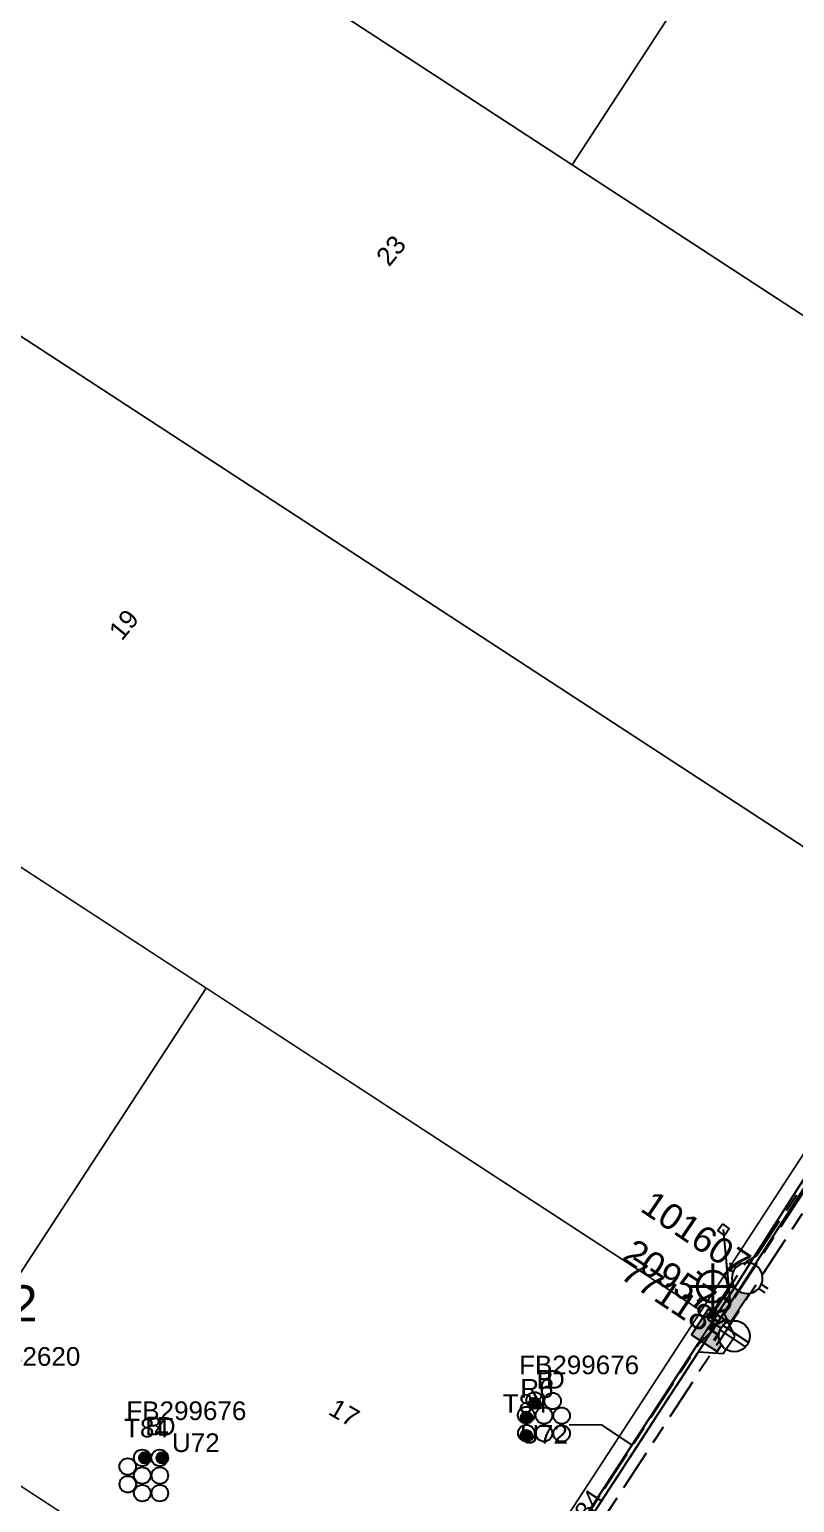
# Model space of a CAD drawing. Header units: metres. Extents: x 0 to 294317, y 0 to 6233398.
# Drawn here: x 293446.3 to 293520.2, y 6231379.5 to 6231521.9 of the extents above; entities that cross this region are included whole.
import ezdxf
from ezdxf.enums import TextEntityAlignment as Align

# ---------------------------------------------------------------- set-up
doc = ezdxf.new("R2010")
doc.units = ezdxf.units.M
doc.linetypes.add('Cable Exist UG', pattern=[8.2, 4, -1.2, 1.8, -1.2])
doc.linetypes.add('HIDDEN', pattern=[0.375, 0.25, -0.125])
doc.layers.get('0').update_dxf_attribs({"color": 6})
for name, color, linetype in [('_User Miscellaneous2', 7, 'Continuous'), ('Duct_SP_EXT', 7, 'Continuous'), ('Equip_LV_EXT', 7, 'Continuous'), ('Equip_SP_SL_EXT', 7, 'Continuous'), ('Mains_HV_EXT', 7, 'Continuous'), ('Mains_LV_EXT', 7, 'Continuous'), ('Mains_SL_EXT', 7, 'Continuous'), ('Services_SP_EXT', 7, 'Continuous'), ('Sub_SP_EXT', 7, 'Continuous'), ('SupportsUG_SP_LV_EXT', 7, 'Continuous'), ('SupportsUG_SP_LV_SL_EXT', 7, 'Continuous'), ('Trench_SP_EXT', 7, 'Continuous')]:
    doc.layers.add(name, color=color, linetype=linetype)
for name, color, linetype, lineweight in [('Cadastre Land Parcels_SP_EXT', 9, 'Continuous', 5), ('Cadastre Other Property_SP_EXT', 9, 'HIDDEN', 5), ('Cadastre Roads_SP_EXT', 9, 'Continuous', 5)]:
    doc.layers.add(name, color=color, linetype=linetype, lineweight=lineweight)
doc.styles.add('COLUMN_LABEL', font='arial.ttf')
doc.styles.add('iecARIAL', font='arial.ttf', dxfattribs={"height": 2})
doc.styles.add('POLE_LABEL', font='arial.ttf')
doc.styles.get("Standard").update_dxf_attribs({"font": 'arial.ttf'})

# ---------------------------------------------------------------- blocks, each defined once
blk = doc.blocks.new('SUB_PADMOUNT_EXT')
for points in [[(0, 0), (-3.84, 1.92), (-3.84, -1.92)], [(0, 0), (3.84, 1.92), (3.84, -1.92)]]:
    blk.add_hatch(color=256).paths.add_polyline_path(points)
for p, q in [((3.84, 1.92), (-3.84, -1.92)), ((-3.84, 1.92), (3.84, -1.92))]:
    blk.add_line(p, q)
blk.add_lwpolyline([(-3.84, -1.92), (3.84, -1.92), (3.84, 1.92), (-3.84, 1.92)], close=True)
for tag, height, flags, p in [('ASSET_NUM', 3.5, 8, (2, 2)), ('STREET_CODE', 0.2, 9, (1.5, 0)), ('CONSTRUCTED_VOLTAGE', 0.2, 9, (1.5, -0.2)), ('OPERATING_VOLTAGE', 0.2, 9, (1.5, -0.6)), ('ORIENTATION', 0.2, 9, (1.5, -0.8)), ('OWNED_BY', 0.2, 9, (1.5, -1)), ('OPERATED_BY', 0.2, 9, (1.5, -1.2)), ('NO_PHASES', 0.2, 9, (1.5, -0.4)), ('MAINTAINED_BY', 0.2, 9, (1.5, -1.4)), ('SECONDARY_VOLTAGE', 0.2, 9, (1.5, -1.6)), ('STATE', 0.2, 9, (1.5, -1.8)), ('SUBSTATION_TYPE', 0.2, 9, (1.5, -2.2)), ('PARENT', 0.2, 9, (1.5, -2)), ('USAGE', 0.2, 9, (1.5, -2.4)), ('LEGEND', 0.2, 9, (1.5, -2.6)), ('LOCATION', 0.2, 9, (1.5, -2.8)), ('STREETNAME', 0.2, 9, (1.5, -3)), ('SUBURB', 0.2, 9, (1.5, -3.2)), ('Z', 0.2, 1, (1.5, -3.6)), ('NOTES', 0.2, 9, (1.5, -3.4))]:
    blk.add_attdef(tag, text='', height=height, dxfattribs=dict(flags=flags)).set_placement(p, align=Align.MIDDLE_LEFT)
blk = doc.blocks.new('COLUMN_EXT')
blk.add_hatch(color=256).paths.add_polyline_path([(-1.49, 1.48), (-1.49, -1.49), (1.48, -1.49), (1.48, 1.48)])
blk.add_lwpolyline([(-1.49, -1.49), (1.48, -1.49), (1.48, 1.48), (-1.49, 1.48)], close=True)
for tag, height, style, flags, p in [('ASSET_NUM', 2.5, 'COLUMN_LABEL', 8, (2, 2)), ('STRUCTURE_PLANT_NUMBER', 0.2, 'POLE_LABEL', 9, (1.81, 0.03)), ('STREET_CODE', 0.2, 'COLUMN_LABEL', 9, (1.81, -0.2))]:
    blk.add_attdef(tag, text='', height=height, dxfattribs=dict(style=style, flags=flags)).set_placement(p, align=Align.MIDDLE_LEFT)
at = {"flags": 9}
for tag, p in [('COLUMN_TYPE', (1.81, -0.4)), ('OWNED_BY', (1.81, -0.6)), ('STATE', (1.81, -0.8)), ('USAGE', (1.81, -1)), ('LEGEND', (1.81, -1.2)), ('LOCATION', (1.81, -1.4)), ('STREETNAME', (1.81, -1.6)), ('SUBURB', (1.81, -1.8)), ('NOTES', (1.81, -2))]:
    blk.add_attdef(tag, text='', height=0.2, dxfattribs=at).set_placement(p, align=Align.MIDDLE_LEFT)
at = {"flags": 1}
blk.add_attdef('Z', (1.81, -2.35), '', height=0.2, dxfattribs=at)
blk = doc.blocks.new('PILLAR_EXT')
blk.add_hatch(color=256).paths.add_polyline_path([(-2.475, 0.99), (-2.475, -0.99), (2.475, -0.99), (2.475, 0.99)])
blk.add_lwpolyline([(-2.475, -0.99), (2.475, -0.99), (2.475, 0.99), (-2.475, 0.99)], close=True)
at = {"style": 'iecARIAL', "flags": 8}
blk.add_attdef('ASSET_NUM', (1.5, 3.5), '', height=2.5, dxfattribs=at)
for tag, p, flags in [('OWNED_BY', (0, -0.2), 9), ('STATE', (0, -0.4), 9), ('SUPPORT_TYPE', (0, -0.6), 9), ('USAGE', (0, -0.8), 9), ('LEGEND', (0, -1), 9), ('LOCATION', (0, -1.2), 9), ('NOTES', (0, -1.4), 9), ('PARENT', (0, -1.6), 9), ('STREETNAME', (0, -1.8), 9), ('SUBURB', (0, -2), 1)]:
    blk.add_attdef(tag, p, '', height=0.2, dxfattribs=dict(flags=flags))
blk = doc.blocks.new('DUCT_EXT')
blk.add_circle((0, 0.8), 0.8)
at = {"flags": 1}
blk.add_attdef('Z', (0, 0), '', height=0.2, dxfattribs=at)
at = {"flags": 9}
for tag, p in [('DUCT_CODE', (0, 0)), ('XSECT_TYPE', (0, -0.2)), ('STATE', (0, -0.6)), ('FB_REFERENCE', (0, -0.4)), ('NOTES', (0, -0.8))]:
    blk.add_attdef(tag, text='', height=0.2, dxfattribs=at).set_placement(p, align=Align.MIDDLE_LEFT)
blk = doc.blocks.new('SL_LANTERN_EXT')
at = {"lineweight": 40}
for p, q in [((0, 1.97), (0, 6.47)), ((-1.46, 5.68), (-1.06, 5.28)), ((1.46, 5.68), (1.06, 5.28)), ((-2.25, 4.22), (2.25, 4.22)), ((-1.46, 2.76), (-1.06, 3.16)), ((1.46, 2.76), (1.06, 3.16)), ((0, 0), (0, 2.72))]:
    blk.add_line(p, q, dxfattribs=at)
blk.add_circle((0, 4.22), 1.5, dxfattribs=at)
at = {"style": 'iecARIAL', "flags": 8}
blk.add_attdef('ASSET_NUM', (1.5, 1.5), '', height=2.5, dxfattribs=at)
for tag, p, height, flags in [('CONSTRUCTED_VOLTAGE', (0.98, -0.65), 0.2, 9), ('CONTROL_TYPE', (0.98, -0.85), 0.2, 9), ('LANTERN_PURPOSE', (0.98, -1.05), 0.2, 9), ('LANTERN_TYPE', (0.98, -1.25), 0.2, 9), ('NO_PHASES', (0.98, -1.45), 0.2, 9), ('LNUMBER', (2.18, -3.25), 2.5, 8), ('OPERATING_VOLTAGE', (0.98, -1.65), 0.2, 9), ('ORIENTATION', (0.98, -1.85), 0.2, 9), ('OWNED_BY', (0.98, -2.05), 0.2, 9), ('STATE', (0.98, -2.25), 0.2, 9), ('USAGE', (0.98, -2.45), 0.2, 9), ('CEXIST', (0.98, -2.65), 0.2, 9), ('CNEW', (0.98, -2.85), 0.2, 9), ('CNUMBER', (0.98, -3.05), 0.2, 9), ('CREMOVE', (0.98, -3.25), 0.2, 9), ('CREPLACE', (0.98, -3.45), 0.2, 9), ('LKINGHEIGHT', (0.98, -3.65), 0.2, 9), ('LBRACKET', (0.98, -3.85), 0.2, 9), ('LBRACKETVOCAB', (0.98, -4.05), 0.2, 9), ('LCATEGORY', (0.98, -4.25), 0.2, 9), ('LCHARGE1', (0.98, -4.45), 0.2, 9), ('LCHARGE1PERCENT', (0.98, -4.65), 0.2, 9), ('LCHARGE2', (0.98, -4.85), 0.2, 9), ('LCHARGE2PERCENT', (0.98, -5.05), 0.2, 9), ('LCHARGE3', (0.98, -5.25), 0.2, 9), ('LCHARGE3PERCENT', (0.98, -5.45), 0.2, 9), ('LEXIST', (0.98, -5.65), 0.2, 9), ('LLAMP', (0.98, -5.85), 0.2, 9), ('LLAMPVOCAB', (0.98, -6.05), 0.2, 9), ('LMAST', (0.98, -6.25), 0.2, 9), ('LMASTVOCAB', (0.98, -6.45), 0.2, 9), ('LNEW', (0.98, -6.65), 0.2, 9), ('LANTNUMBER', (0.98, -6.85), 0.2, 9), ('LOUTREACH', (0.98, -7.25), 0.2, 9), ('LOUTREACHVOCAB', (0.98, -7.45), 0.2, 9), ('LRATECODE', (0.98, -7.65), 0.2, 9), ('LREMOVE', (0.98, -7.85), 0.2, 9), ('LREPLACE', (0.98, -8.05), 0.2, 9), ('LTYPE', (0.98, -8.25), 0.2, 9), ('LTYPEVOCAB', (0.98, -8.45), 0.2, 9), ('LEGEND', (0.98, -8.65), 0.2, 9), ('STREETNAME', (0.98, -9.25), 0.2, 9), ('SUBURB', (0.98, -9.45), 0.2, 1), ('LOCATION', (0.98, -8.85), 0.2, 9), ('NOTES', (0.98, -9.05), 0.2, 9)]:
    blk.add_attdef(tag, p, '', height=height, dxfattribs=dict(flags=flags))
blk = doc.blocks.new('CCP_EXT')
at = {"flags": 9}
for tag, p in [('LEGEND', (0, -1.4)), ('STATE', (0, -1.8)), ('LIFE_SUPPORT', (0, -1.6)), ('NOTES', (0, -2))]:
    blk.add_attdef(tag, text='', height=0.2, dxfattribs=at).set_placement(p, align=Align.MIDDLE_LEFT)
blk.add_wipeout([(0, 0.57), (0.57, 0), (0, -0.57), (-0.57, 0)])
blk.add_lwpolyline([(-0.57, 0), (0, 0.57), (0.57, 0), (0, -0.57), (-0.57, 0)])
at = {"flags": 1}
blk.add_attdef('Z', (0, 0), '', height=0.2, dxfattribs=at)
at = {"flags": 9}
for tag, p in [('CCP_TYPE', (0, 0)), ('CONSTRUCTED_VOLTAGE', (0, -0.2)), ('OPERATING_VOLTAGE', (0, -0.6)), ('ORIENTATION', (0, -0.8)), ('OWNED_BY', (0, -1)), ('NO_PHASES', (0, -0.4)), ('USAGE', (0, -1.2))]:
    blk.add_attdef(tag, text='', height=0.2, dxfattribs=at).set_placement(p, align=Align.MIDDLE_LEFT)
blk = doc.blocks.new('LV_UG_LINKS_CLOSED_EXT')
blk.add_wipeout([(-1.06, 1.06), (-1.18, 0.92), (-1.29, 0.76), (-1.37, 0.59), (-1.43, 0.42), (-1.48, 0.23), (-1.49, 0.05), (-1.49, -0.14), (-1.46, -0.33), (-1.41, -0.51), (-1.33, -0.68), (-1.24, -0.84), (-1.12, -0.99), (-0.99, -1.12), (-0.84, -1.24), (-0.68, -1.33), (-0.51, -1.41), (-0.33, -1.46), (-0.14, -1.49), (0.05, -1.49), (0.23, -1.48), (0.42, -1.43), (0.59, -1.37), (0.76, -1.29), (0.92, -1.18), (1.06, -1.06), (1.18, -0.92), (1.29, -0.76), (1.37, -0.59), (1.43, -0.42), (1.48, -0.23), (1.49, -0.05), (1.49, 0.14), (1.46, 0.33), (1.41, 0.51), (1.33, 0.68), (1.24, 0.84), (1.12, 0.99), (0.99, 1.12), (0.84, 1.24), (0.68, 1.33), (0.51, 1.41), (0.33, 1.46), (0.14, 1.49), (-0.05, 1.49), (-0.23, 1.48), (-0.42, 1.43), (-0.59, 1.37), (-0.76, 1.29), (-0.92, 1.18)])
for p, q in [((-0.25, -1.48), (-0.25, 1.48)), ((0.25, -1.48), (0.25, 1.48))]:
    blk.add_line(p, q)
blk.add_circle((0, 0), 1.5)
at = {"flags": 9}
for tag, p in [('ACTUAL_STATUS', (0, 0)), ('CONSTRUCTED_VOLTAGE', (0, -0.2)), ('OPERATING_VOLTAGE', (0, -0.6)), ('ORIENTATION', (0, -0.8)), ('STATE', (0, -1)), ('SWITCH_TYPE', (0, -1.2)), ('NO_PHASES', (0, -0.4)), ('USAGE', (0, -1.4)), ('NOTES', (0, -1.6))]:
    blk.add_attdef(tag, text='', height=0.2, dxfattribs=at).set_placement(p, align=Align.MIDDLE_LEFT)
at = {"flags": 1}
blk.add_attdef('Z', (0, 0), '', height=0.2, dxfattribs=at)
blk = doc.blocks.new('LV_UG_LINKS_OPEN_EXT')
for p, q in [((-0.25, 1.47), (-0.25, 2.22)), ((0.25, 1.47), (0.25, 2.22)), ((-0.25, -1.47), (-0.25, -2.22)), ((0.25, -1.47), (0.25, -2.22))]:
    blk.add_line(p, q)
at = {"flags": 9}
for tag, p in [('ACTUAL_STATUS', (0, 0)), ('CONSTRUCTED_VOLTAGE', (0, -0.2)), ('OPERATING_VOLTAGE', (0, -0.6)), ('ORIENTATION', (0, -0.8)), ('STATE', (0, -1)), ('SWITCH_TYPE', (0, -1.2)), ('NO_PHASES', (0, -0.4)), ('USAGE', (0, -1.4)), ('NOTES', (0, -1.6))]:
    blk.add_attdef(tag, text='', height=0.2, dxfattribs=at).set_placement(p, align=Align.MIDDLE_LEFT)
at = {"flags": 1}
blk.add_attdef('Z', (0, 0), '', height=0.2, dxfattribs=at)
blk.add_wipeout([(-0.25, 1.47), (-0.43, 1.43), (-0.61, 1.36), (-0.77, 1.28), (-0.93, 1.17), (-1.07, 1.05), (-1.19, 0.9), (-1.29, 0.75), (-1.38, 0.58), (-1.44, 0.4), (-1.48, 0.22), (-1.49, 0.03), (-1.49, -0.16), (-1.45, -0.34), (-1.4, -0.52), (-1.32, -0.69), (-1.23, -0.85), (-1.11, -1), (-0.98, -1.13), (-0.83, -1.24), (-0.66, -1.34), (-0.49, -1.41), (-0.31, -1.46), (-0.13, -1.49), (0.06, -1.49), (0.25, -1.47), (0.43, -1.43), (0.61, -1.36), (0.77, -1.28), (0.93, -1.17), (1.07, -1.05), (1.19, -0.9), (1.29, -0.75), (1.38, -0.58), (1.44, -0.4), (1.48, -0.22), (1.49, -0.03), (1.49, 0.16), (1.45, 0.34), (1.4, 0.52), (1.32, 0.69), (1.23, 0.85), (1.11, 1), (0.98, 1.13), (0.83, 1.24), (0.66, 1.34), (0.49, 1.41), (0.31, 1.46), (0.13, 1.49), (-0.06, 1.49)])
blk.add_lwpolyline([(0, -1.49, 1), (0, 1.49, 1)], format="xyb", close=True)
blk = doc.blocks.new('CABLE_LARGE_EXT')
h = blk.add_hatch(color=256)
edge = h.paths.add_edge_path()
edge.add_arc((0, 0.55), 0.55, 0, 360)
blk.add_circle((0, 0.55), 0.55)
at = {"flags": 1}
blk.add_attdef('Z', (0, 0), '', height=0.2, dxfattribs=at)
at = {"flags": 9}
for tag, p in [('COND_CODE', (0, 0)), ('STATE', (0, -0.4)), ('XSECT_SIZE', (0, -0.6)), ('FB_REFERENCE', (0, -0.2)), ('NOTES', (0, -0.8))]:
    blk.add_attdef(tag, text='', height=0.2, dxfattribs=at).set_placement(p, align=Align.MIDDLE_LEFT)

msp = doc.modelspace()

# ---------------------------------------------------------------- linework, layer by layer
at = {"layer": 'Cadastre Land Parcels_SP_EXT', "linetype": 'Continuous'}
for points in [[(293443.35, 6231544.9), (293498.72, 6231508.8), (293549.13, 6231586.12), (293493.78, 6231622.19), (293466.3, 6231580.07), (293448.82, 6231553.27), (293443.35, 6231544.9)], [(293498.72, 6231508.8), (293558.19, 6231470.02), (293584.57, 6231510.53), (293591.69, 6231529.8), (293589.9, 6231541.64), (293585.81, 6231550.49), (293576.11, 6231565.54), (293562.62, 6231577.33), (293549.13, 6231586.12), (293498.72, 6231508.8)], [(293419.86, 6231508.88), (293534.69, 6231434), (293558.19, 6231470.02), (293498.72, 6231508.8), (293443.35, 6231544.9), (293431.33, 6231526.47), (293419.86, 6231508.88)], [(293396.36, 6231472.87), (293511.2, 6231397.99), (293534.69, 6231434), (293419.86, 6231508.88), (293413.85, 6231499.67), (293396.36, 6231472.87)], [(293463.34, 6231429.2), (293429.85, 6231451.03), (293402.48, 6231409.06), (293435.96, 6231387.21), (293463.34, 6231429.2)], [(293489.29, 6231364.36), (293511.2, 6231397.99), (293463.34, 6231429.2), (293435.96, 6231387.21), (293475.44, 6231361.45), (293489.29, 6231364.36)]]:
    msp.add_lwpolyline(points, close=True, dxfattribs=at)
at = {"layer": 'Cadastre Roads_SP_EXT', "linetype": 'Continuous'}
msp.add_lwpolyline([(293313.24, 6231443.39), (293340.05, 6231425.91), (293366.85, 6231408.43), (293393.69, 6231390.9), (293420.53, 6231373.37), (293464.5, 6231344.65), (293475.44, 6231361.45), (293368.99, 6231430.91), (293326.69, 6231458.51), (293320.58, 6231451.64), (293313.24, 6231443.39)], close=True, dxfattribs=at)
at = {"layer": 'Duct_SP_EXT'}
for q in [(293490.96, 6231364.25), (293511.29, 6231395.45), (293511.49, 6231395.32), (293511.49, 6231395.32)]:
    msp.add_line((293511.29, 6231395.45), q, dxfattribs=at)
msp.add_lwpolyline([(293498.45, 6231387.01), (293501.55, 6231386.98), (293504.39, 6231385.05)], dxfattribs=at)
at = {"layer": 'Trench_SP_EXT', "linetype": 'Cable Exist UG'}
msp.add_lwpolyline([(293514.03, 6231398.69), (293513.52, 6231404.09)], dxfattribs=at)

# ---------------------------------------------------------------- block references
at = {"layer": 'Duct_SP_EXT'}
for name, p in [('DUCT_EXT', (293495.11, 6231388.53)), ('CABLE_LARGE_EXT', (293495.11, 6231388.5)), ('DUCT_EXT', (293496.85, 6231388.47)), ('DUCT_EXT', (293494.28, 6231387.11)), ('CABLE_LARGE_EXT', (293494.31, 6231387.14)), ('DUCT_EXT', (293496, 6231387.07)), ('DUCT_EXT', (293497.71, 6231387.05)), ('DUCT_EXT', (293494.3, 6231385.37)), ('CABLE_LARGE_EXT', (293494.3, 6231385.37)), ('DUCT_EXT', (293496.01, 6231385.35)), ('DUCT_EXT', (293497.71, 6231385.34))]:
    msp.add_blockref(name, p, dxfattribs=at)
at = {"layer": 'Duct_SP_EXT', "rotation": 90}
for name, p in [('DUCT_EXT', (293456.56, 6231382.93)), ('DUCT_EXT', (293457.96, 6231383.78)), ('CABLE_LARGE_EXT', (293457.96, 6231383.78)), ('DUCT_EXT', (293459.66, 6231383.77)), ('CABLE_LARGE_EXT', (293459.66, 6231383.77)), ('DUCT_EXT', (293456.57, 6231381.22)), ('DUCT_EXT', (293457.97, 6231382.07)), ('DUCT_EXT', (293459.67, 6231382.06)), ('DUCT_EXT', (293457.97, 6231380.36)), ('DUCT_EXT', (293459.67, 6231380.36))]:
    msp.add_blockref(name, p, dxfattribs=at)
at = {"layer": 'Equip_SP_SL_EXT'}
ref = msp.add_blockref('SL_LANTERN_EXT', (293512.32, 6231396.11), dxfattribs=at)
ref.add_attrib('ASSET_NUM', '209572', dxfattribs={"layer": '0', "height": 2.5, "rotation": 326.3525, "style": 'iecARIAL'}).set_placement((293513.82, 6231397.61), align=Align.MIDDLE_RIGHT)
at = {"layer": 'Sub_SP_EXT'}
ref = msp.add_blockref('SUB_PADMOUNT_EXT', (293438.25, 6231395.66), dxfattribs=at)
ref.add_attrib('ASSET_NUM', '26962', dxfattribs={"layer": '0', "height": 3.5}).set_placement((293440.25, 6231395.91), align=Align.BOTTOM_CENTER)
at = {"layer": 'SupportsUG_SP_LV_EXT'}
ref = msp.add_blockref('PILLAR_EXT', (293514.03, 6231398.69), dxfattribs=dict(at, rotation=56.79757070202286))
ref.add_attrib('ASSET_NUM', '101607', dxfattribs={"layer": '0', "height": 2.5, "rotation": 325.7843, "style": 'iecARIAL'}).set_placement((293515.53, 6231402.19), align=Align.MIDDLE_RIGHT)
at = {"layer": 'SupportsUG_SP_LV_SL_EXT'}
ref = msp.add_blockref('COLUMN_EXT', (293512.32, 6231396.11), dxfattribs=dict(at, rotation=56.95077939410526))
ref.add_attrib('ASSET_NUM', '771184', dxfattribs={"layer": '0', "height": 2.5, "rotation": 326.3525, "style": 'COLUMN_LABEL'}).set_placement((293514.32, 6231396.86), align=Align.TOP_RIGHT)

# ---------------------------------------------------------------- texts
at = {"layer": '_User Miscellaneous2'}
for s, p in [('FB299676', (293493.6, 6231391.86)), ('B', (293495.3, 6231390.47)), ('D', (293496.2, 6231390.46)), ('R6', (293493.72, 6231389.59)), ('FB299676', (293455.63, 6231387.43)), ('T84', (293492.02, 6231388.13)), ('B', (293457.45, 6231385.95)), ('D', (293458.58, 6231385.93)), ('T84', (293455.41, 6231385.75)), ('U72', (293493.7, 6231385.16)), ('U72', (293460.04, 6231384.34))]:
    msp.add_text(s, height=1.8, dxfattribs=at).set_placement(p)
at = {"layer": 'Cadastre Land Parcels_SP_EXT'}
for s, rotation, p in [('23', 50.5978, (293481.02, 6231498.85)), ('19', 50.6004, (293455.19, 6231462.68)), ('17', 330.3353, (293475.04, 6231388.04))]:
    msp.add_text(s, height=1.8, rotation=rotation, dxfattribs=at).set_placement(p)
at = {"layer": 'Cadastre Other Property_SP_EXT'}
msp.add_text('082620', height=1.8, dxfattribs=at).set_placement((293442.79, 6231392.68))
at = {"layer": 'Mains_LV_EXT'}
msp.add_text('T84', height=1.8, rotation=56.7483, dxfattribs=at).set_placement((293499.48, 6231376.3))

# ---------------------------------------------------------------- next in the draw order: block references
at = {"layer": 'Services_SP_EXT', "rotation": 278.797570812952}
msp.add_blockref('CCP_EXT', (293513.36, 6231405.84), dxfattribs=at)

# ---------------------------------------------------------------- next in the draw order: linework, layer by layer
at = {"layer": 'Cadastre Roads_SP_EXT', "linetype": 'Continuous'}
msp.add_lwpolyline([(293489.29, 6231364.36), (293505.7, 6231352.85), (293527.56, 6231386.41), (293549.42, 6231419.91), (293571.27, 6231453.41), (293593.1, 6231486.94), (293593.5, 6231487.56), (293606.85, 6231503.84), (293623.4, 6231516.84), (293589.9, 6231541.64), (293591.69, 6231529.8), (293584.57, 6231510.53), (293558.19, 6231470.02), (293534.69, 6231434), (293511.2, 6231397.99), (293489.29, 6231364.36)], close=True, dxfattribs=at)

# ---------------------------------------------------------------- next in the draw order: block references
at = {"layer": 'Equip_LV_EXT'}
for name, p, rotation in [('LV_UG_LINKS_OPEN_EXT', (293515.65, 6231401.15), 56.79757070202286), ('LV_UG_LINKS_CLOSED_EXT', (293514.4, 6231395.54), 56.79757061830559)]:
    msp.add_blockref(name, p, dxfattribs=dict(at, rotation=rotation))

# ---------------------------------------------------------------- next in the draw order: linework, layer by layer
at = {"layer": 'Duct_SP_EXT'}
for p, q in [((293530.29, 6231425.11), (293513.61, 6231398.98)), ((293530.69, 6231424.86), (293514.01, 6231398.72)), ((293511.93, 6231396.39), (293513.61, 6231398.98)), ((293512.33, 6231396.13), (293514.01, 6231398.72)), ((293513.61, 6231398.98), (293513.81, 6231398.85)), ((293513.61, 6231398.98), (293513.81, 6231398.85)), ((293514.01, 6231398.72), (293513.81, 6231398.85)), ((293514.01, 6231398.72), (293513.81, 6231398.85)), ((293511.93, 6231396.4), (293511.29, 6231395.45)), ((293511.93, 6231396.4), (293512.13, 6231396.26)), ((293511.93, 6231396.39), (293512.13, 6231396.26)), ((293512.33, 6231396.13), (293512.13, 6231396.26)), ((293512.33, 6231396.13), (293512.13, 6231396.26)), ((293511.69, 6231395.18), (293491.36, 6231363.99)), ((293511.69, 6231395.18), (293511.49, 6231395.32)), ((293511.69, 6231395.18), (293511.49, 6231395.32)), ((293512.33, 6231396.13), (293511.69, 6231395.18)), ((293511.69, 6231395.18), (293511.69, 6231395.18))]:
    msp.add_line(p, q, dxfattribs=at)
at = {"layer": 'Mains_HV_EXT', "linetype": 'Cable Exist UG'}
msp.add_lwpolyline([(293556.09, 6231461.29), (293537.24, 6231432.31), (293492.19, 6231363.26), (293503.28, 6231355.4), (293504.7, 6231357.27), (293509.51, 6231354.54), (293510.98, 6231353.42)], dxfattribs=at)
at = {"layer": 'Mains_LV_EXT', "linetype": 'Cable Exist UG'}
for points in [[(293514.41, 6231399.26), (293556.83, 6231464.12)], [(293490.93, 6231363.23), (293510.94, 6231394.02), (293513.33, 6231393.86), (293514.44, 6231395.55), (293513.45, 6231397.71), (293514.06, 6231398.69)]]:
    msp.add_lwpolyline(points, dxfattribs=at)
at = {"layer": 'Mains_SL_EXT', "linetype": 'Cable Exist UG'}
for points in [[(293512.26, 6231396.2), (293512.55, 6231398.06), (293515.58, 6231402.77), (293516.58, 6231403.35), (293528.44, 6231421.33), (293528.44, 6231421.33), (293535.96, 6231433.17), (293554.57, 6231461.64), (293554.6, 6231462.33), (293555.88, 6231464.34), (293557.97, 6231467.74), (293559.85, 6231468.91)], [(293474.34, 6231359.75), (293476.64, 6231360.14), (293476.64, 6231360.14), (293489.39, 6231362.79), (293491.78, 6231366.41), (293492.92, 6231367.06), (293510.91, 6231394.69), (293512.27, 6231396.1)]]:
    msp.add_lwpolyline(points, dxfattribs=at)
at = {"layer": 'Services_SP_EXT'}
msp.add_lwpolyline([(293514.03, 6231398.69), (293513.36, 6231405.84)], dxfattribs=at)

doc.saveas('drawing.dxf')
